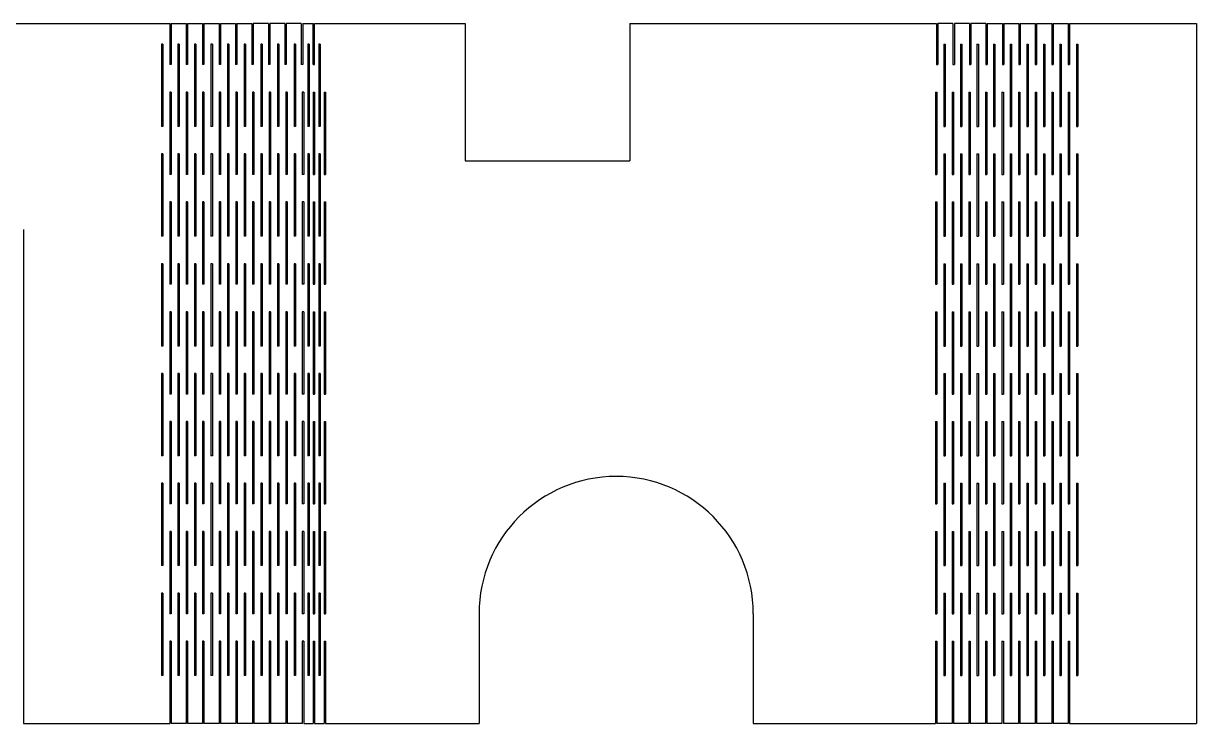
# Model space of a CAD drawing. Header units: millimetres. Extents: x -329 to 327, y -128 to 128.
# Drawn here: x -100.5 to 327.2, y -127.5 to 127.5 of the extents above; entities that cross this region are included whole.
import ezdxf

# ---------------------------------------------------------------- set-up
doc = ezdxf.new("R2010")
doc.units = ezdxf.units.MM

msp = doc.modelspace()

# ---------------------------------------------------------------- linework, layer by layer
at = {"color": 7, "linetype": 'Continuous', "lineweight": 25}
for p, q in [((-278.51, 127.5), (-47.2, 127.5)), ((-47.2, 127.5), (-47.2, 112.5)), ((-46.7, 127.5), (-46.7, 112.5)), ((-46.7, 127.5), (-41.2, 127.5)), ((-41.2, 127.5), (-41.2, 112.5)), ((-40.7, 127.5), (-40.7, 112.5)), ((-40.7, 127.5), (-35.2, 127.5)), ((-35.2, 127.5), (-35.2, 112.5)), ((-34.7, 127.5), (-34.7, 112.5)), ((-34.7, 127.5), (-29.2, 127.5)), ((-29.2, 127.5), (-29.2, 112.5)), ((-28.7, 127.5), (-28.7, 112.5)), ((-28.7, 127.5), (-23.2, 127.5)), ((-23.2, 127.5), (-23.2, 112.5)), ((-22.7, 127.5), (-22.7, 112.5)), ((-22.7, 127.5), (-17.2, 127.5)), ((-17.2, 127.5), (-17.2, 112.5)), ((-16.7, 127.5), (-16.7, 112.5)), ((-11.2, 127.5), (-16.7, 127.5)), ((-11.2, 127.5), (-11.2, 112.5)), ((-10.7, 127.5), (-10.7, 112.5)), ((-5.2, 127.5), (-10.7, 127.5)), ((-5.2, 127.5), (-5.2, 112.5)), ((-4.7, 127.5), (-4.7, 112.5)), ((0.8, 127.5), (-4.7, 127.5)), ((0.8, 127.5), (0.8, 112.5)), ((1.3, 127.5), (1.3, 112.5)), ((1.3, 127.5), (5.17, 127.5)), ((5.17, 112.5), (5.17, 127.5)), ((5.67, 112.5), (5.67, 127.5)), ((5.67, 127.5), (60.61, 127.5)), ((60.61, 127.5), (60.61, 77.5)), ((120.61, 127.5), (120.61, 77.5)), ((120.61, 127.5), (232.43, 127.5)), ((232.43, 127.5), (232.43, 112.5)), ((232.93, 127.5), (232.93, 112.5)), ((238.43, 127.5), (232.93, 127.5)), ((238.43, 127.5), (238.43, 112.5)), ((238.93, 127.5), (238.93, 112.5)), ((244.43, 127.5), (238.93, 127.5)), ((244.43, 127.5), (244.43, 112.5)), ((244.93, 127.5), (244.93, 112.5)), ((250.43, 127.5), (244.93, 127.5)), ((250.43, 127.5), (250.43, 112.5)), ((250.93, 127.5), (250.93, 112.5)), ((250.93, 127.5), (256.43, 127.5)), ((256.43, 127.5), (256.43, 112.5)), ((256.93, 127.5), (256.93, 112.5)), ((256.93, 127.5), (262.43, 127.5)), ((262.43, 127.5), (262.43, 112.5)), ((262.93, 127.5), (262.93, 112.5)), ((262.93, 127.5), (268.43, 127.5)), ((268.43, 127.5), (268.43, 112.5)), ((268.93, 127.5), (268.93, 112.5)), ((268.93, 127.5), (274.43, 127.5)), ((274.43, 127.5), (274.43, 112.5)), ((274.93, 127.5), (274.93, 112.5)), ((274.93, 127.5), (280.43, 127.5)), ((280.43, 127.5), (280.43, 112.5)), ((280.93, 127.5), (280.93, 112.5)), ((280.93, 127.5), (327.24, 127.5)), ((327.24, 127.5), (327.24, -127.5)), ((-50.2, 120), (-50.2, 90)), ((-49.7, 120), (-50.2, 120)), ((-49.7, 120), (-49.7, 90)), ((-44.2, 120), (-44.2, 90)), ((-43.7, 120), (-44.2, 120)), ((-43.7, 120), (-43.7, 90)), ((-38.2, 120), (-38.2, 90)), ((-37.7, 120), (-38.2, 120)), ((-37.7, 120), (-37.7, 90)), ((-31.64, 120), (-32.14, 120)), ((-32.14, 120), (-32.14, 90)), ((-31.64, 120), (-31.64, 90)), ((-25.58, 120), (-26.08, 120)), ((-26.08, 120), (-26.08, 90)), ((-25.58, 120), (-25.58, 90)), ((-19.52, 120), (-20.02, 120)), ((-20.02, 120), (-20.02, 90)), ((-19.52, 120), (-19.52, 90)), ((-13.45, 120), (-13.95, 120)), ((-13.95, 120), (-13.95, 90)), ((-13.45, 120), (-13.45, 90)), ((-7.39, 120), (-7.89, 120)), ((-7.89, 120), (-7.89, 90)), ((-7.39, 120), (-7.39, 90)), ((-1.33, 120), (-1.83, 120)), ((-1.83, 120), (-1.83, 90)), ((-1.33, 120), (-1.33, 90)), ((3.67, 120), (3.17, 120)), ((3.17, 120), (3.17, 90)), ((3.67, 120), (3.67, 90)), ((7.67, 120), (7.17, 120)), ((7.17, 120), (7.17, 90)), ((7.67, 120), (7.67, 90)), ((235.06, 120), (235.56, 120)), ((235.06, 120), (235.06, 90)), ((235.56, 120), (235.56, 90)), ((241.12, 120), (241.62, 120)), ((241.12, 120), (241.12, 90)), ((241.62, 120), (241.62, 90)), ((247.18, 120), (247.68, 120)), ((247.18, 120), (247.18, 90)), ((247.68, 120), (247.68, 90)), ((253.24, 120), (253.74, 120)), ((253.24, 120), (253.24, 90)), ((253.74, 120), (253.74, 90)), ((259.3, 120), (259.8, 120)), ((259.3, 120), (259.3, 90)), ((259.8, 120), (259.8, 90)), ((265.36, 120), (265.86, 120)), ((265.36, 120), (265.36, 90)), ((265.86, 120), (265.86, 90)), ((271.43, 120), (271.43, 90)), ((271.43, 120), (271.93, 120)), ((271.93, 120), (271.93, 90)), ((277.43, 120), (277.93, 120)), ((277.43, 120), (277.43, 90)), ((277.93, 120), (277.93, 90)), ((283.43, 120), (283.93, 120)), ((283.43, 120), (283.43, 90)), ((283.93, 120), (283.93, 90)), ((-46.7, 112.5), (-47.2, 112.5)), ((-40.7, 112.5), (-41.2, 112.5)), ((-34.7, 112.5), (-35.2, 112.5)), ((-28.7, 112.5), (-29.2, 112.5)), ((-22.7, 112.5), (-23.2, 112.5)), ((-16.7, 112.5), (-17.2, 112.5)), ((-10.7, 112.5), (-11.2, 112.5)), ((-4.7, 112.5), (-5.2, 112.5)), ((1.3, 112.5), (0.8, 112.5)), ((5.17, 112.5), (5.67, 112.5)), ((232.43, 112.5), (232.93, 112.5)), ((238.43, 112.5), (238.93, 112.5)), ((244.43, 112.5), (244.93, 112.5)), ((250.43, 112.5), (250.93, 112.5)), ((256.43, 112.5), (256.93, 112.5)), ((262.43, 112.5), (262.93, 112.5)), ((268.43, 112.5), (268.93, 112.5)), ((274.43, 112.5), (274.93, 112.5)), ((280.43, 112.5), (280.93, 112.5)), ((-46.7, 102.5), (-47.2, 102.5)), ((-47.2, 102.5), (-47.2, 72.5)), ((-46.7, 102.5), (-46.7, 72.5)), ((-40.7, 102.5), (-41.2, 102.5)), ((-41.2, 102.5), (-41.2, 72.5)), ((-40.7, 102.5), (-40.7, 72.5)), ((-35.2, 102.5), (-35.2, 72.5)), ((-34.7, 102.5), (-35.2, 102.5)), ((-34.7, 102.5), (-34.7, 72.5)), ((-28.64, 102.5), (-29.14, 102.5)), ((-29.14, 102.5), (-29.14, 72.5)), ((-28.64, 102.5), (-28.64, 72.5)), ((-22.58, 102.5), (-23.08, 102.5)), ((-23.08, 102.5), (-23.08, 72.5)), ((-22.58, 102.5), (-22.58, 72.5)), ((-16.52, 102.5), (-17.02, 102.5)), ((-17.02, 102.5), (-17.02, 72.5)), ((-16.52, 102.5), (-16.52, 72.5)), ((-10.45, 102.5), (-10.95, 102.5)), ((-10.95, 102.5), (-10.95, 72.5)), ((-10.45, 102.5), (-10.45, 72.5)), ((-4.39, 102.5), (-4.89, 102.5)), ((-4.89, 102.5), (-4.89, 72.5)), ((-4.39, 102.5), (-4.39, 72.5)), ((1.67, 102.5), (1.17, 102.5)), ((1.17, 102.5), (1.17, 72.5)), ((1.67, 102.5), (1.67, 72.5)), ((5.17, 102.5), (5.17, 72.5)), ((5.17, 102.5), (5.67, 102.5)), ((5.67, 102.5), (5.67, 72.5)), ((9.17, 102.5), (9.67, 102.5)), ((9.17, 102.5), (9.17, 72.5)), ((9.67, 102.5), (9.67, 72.5)), ((232.06, 102.5), (232.56, 102.5)), ((232.06, 102.5), (232.06, 72.5)), ((232.56, 102.5), (232.56, 72.5)), ((238.12, 102.5), (238.62, 102.5)), ((238.12, 102.5), (238.12, 72.5)), ((238.62, 102.5), (238.62, 72.5)), ((244.18, 102.5), (244.68, 102.5)), ((244.18, 102.5), (244.18, 72.5)), ((244.68, 102.5), (244.68, 72.5)), ((250.24, 102.5), (250.74, 102.5)), ((250.24, 102.5), (250.24, 72.5)), ((250.74, 102.5), (250.74, 72.5)), ((256.3, 102.5), (256.8, 102.5)), ((256.3, 102.5), (256.3, 72.5)), ((256.8, 102.5), (256.8, 72.5)), ((262.36, 102.5), (262.86, 102.5)), ((262.36, 102.5), (262.36, 72.5)), ((262.86, 102.5), (262.86, 72.5)), ((268.43, 102.5), (268.43, 72.5)), ((268.43, 102.5), (268.93, 102.5)), ((268.93, 102.5), (268.93, 72.5)), ((274.43, 102.5), (274.93, 102.5)), ((274.43, 102.5), (274.43, 72.5)), ((274.93, 102.5), (274.93, 72.5)), ((280.43, 102.5), (280.93, 102.5)), ((280.43, 102.5), (280.43, 72.5)), ((280.93, 102.5), (280.93, 72.5)), ((-49.7, 90), (-50.2, 90)), ((-43.7, 90), (-44.2, 90)), ((-37.7, 90), (-38.2, 90)), ((-31.64, 90), (-32.14, 90)), ((-25.58, 90), (-26.08, 90)), ((-19.52, 90), (-20.02, 90)), ((-13.45, 90), (-13.95, 90)), ((-7.39, 90), (-7.89, 90)), ((-1.33, 90), (-1.83, 90)), ((3.67, 90), (3.17, 90)), ((7.67, 90), (7.17, 90)), ((235.06, 90), (235.56, 90)), ((241.12, 90), (241.62, 90)), ((247.18, 90), (247.68, 90)), ((253.24, 90), (253.74, 90)), ((259.3, 90), (259.8, 90)), ((265.36, 90), (265.86, 90)), ((271.43, 90), (271.93, 90)), ((277.43, 90), (277.93, 90)), ((283.43, 90), (283.93, 90)), ((-50.2, 80), (-50.2, 50)), ((-49.7, 80), (-50.2, 80)), ((-49.7, 80), (-49.7, 50)), ((-44.2, 80), (-44.2, 50)), ((-43.7, 80), (-44.2, 80)), ((-43.7, 80), (-43.7, 50)), ((-38.2, 80), (-38.2, 50)), ((-37.7, 80), (-38.2, 80)), ((-37.7, 80), (-37.7, 50)), ((-31.64, 80), (-32.14, 80)), ((-32.14, 80), (-32.14, 50)), ((-31.64, 80), (-31.64, 50)), ((-25.58, 80), (-26.08, 80)), ((-26.08, 80), (-26.08, 50)), ((-25.58, 80), (-25.58, 50)), ((-19.52, 80), (-20.02, 80)), ((-20.02, 80), (-20.02, 50)), ((-19.52, 80), (-19.52, 50)), ((-13.45, 80), (-13.95, 80)), ((-13.95, 80), (-13.95, 50)), ((-13.45, 80), (-13.45, 50)), ((-7.39, 80), (-7.89, 80)), ((-7.89, 80), (-7.89, 50)), ((-7.39, 80), (-7.39, 50)), ((-1.33, 80), (-1.83, 80)), ((-1.83, 80), (-1.83, 50)), ((-1.33, 80), (-1.33, 50)), ((3.67, 80), (3.17, 80)), ((3.17, 80), (3.17, 50)), ((3.67, 80), (3.67, 50)), ((7.67, 80), (7.17, 80)), ((7.17, 80), (7.17, 50)), ((7.67, 80), (7.67, 50)), ((60.61, 77.5), (120.61, 77.5)), ((235.06, 80), (235.56, 80)), ((235.06, 80), (235.06, 50)), ((235.56, 80), (235.56, 50)), ((241.12, 80), (241.62, 80)), ((241.12, 80), (241.12, 50)), ((241.62, 80), (241.62, 50)), ((247.18, 80), (247.68, 80)), ((247.18, 80), (247.18, 50)), ((247.68, 80), (247.68, 50)), ((253.24, 80), (253.74, 80)), ((253.24, 80), (253.24, 50)), ((253.74, 80), (253.74, 50)), ((259.3, 80), (259.8, 80)), ((259.3, 80), (259.3, 50)), ((259.8, 80), (259.8, 50)), ((265.36, 80), (265.86, 80)), ((265.36, 80), (265.36, 50)), ((265.86, 80), (265.86, 50)), ((271.43, 80), (271.93, 80)), ((271.43, 80), (271.43, 50)), ((271.93, 80), (271.93, 50)), ((277.43, 80), (277.93, 80)), ((277.43, 80), (277.43, 50)), ((277.93, 80), (277.93, 50)), ((283.43, 80), (283.93, 80)), ((283.43, 80), (283.43, 50)), ((283.93, 80), (283.93, 50)), ((-46.7, 72.5), (-47.2, 72.5)), ((-40.7, 72.5), (-41.2, 72.5)), ((-34.7, 72.5), (-35.2, 72.5)), ((-28.64, 72.5), (-29.14, 72.5)), ((-22.58, 72.5), (-23.08, 72.5)), ((-16.52, 72.5), (-17.02, 72.5)), ((-10.45, 72.5), (-10.95, 72.5)), ((-4.39, 72.5), (-4.89, 72.5)), ((1.67, 72.5), (1.17, 72.5)), ((5.17, 72.5), (5.67, 72.5)), ((9.17, 72.5), (9.67, 72.5)), ((232.06, 72.5), (232.56, 72.5)), ((238.12, 72.5), (238.62, 72.5)), ((244.18, 72.5), (244.68, 72.5)), ((250.24, 72.5), (250.74, 72.5)), ((256.3, 72.5), (256.8, 72.5)), ((262.36, 72.5), (262.86, 72.5)), ((268.43, 72.5), (268.93, 72.5)), ((274.43, 72.5), (274.93, 72.5)), ((280.43, 72.5), (280.93, 72.5)), ((-46.7, 62.5), (-47.2, 62.5)), ((-47.2, 62.5), (-47.2, 32.5)), ((-46.7, 62.5), (-46.7, 32.5)), ((-40.7, 62.5), (-41.2, 62.5)), ((-41.2, 62.5), (-41.2, 32.5)), ((-40.7, 62.5), (-40.7, 32.5)), ((-34.7, 62.5), (-35.2, 62.5)), ((-35.2, 62.5), (-35.2, 32.5)), ((-34.7, 62.5), (-34.7, 32.5)), ((-28.64, 62.5), (-29.14, 62.5)), ((-29.14, 62.5), (-29.14, 32.5)), ((-28.64, 62.5), (-28.64, 32.5)), ((-22.58, 62.5), (-23.08, 62.5)), ((-23.08, 62.5), (-23.08, 32.5)), ((-22.58, 62.5), (-22.58, 32.5)), ((-16.52, 62.5), (-17.02, 62.5)), ((-17.02, 62.5), (-17.02, 32.5)), ((-16.52, 62.5), (-16.52, 32.5)), ((-10.45, 62.5), (-10.95, 62.5)), ((-10.95, 62.5), (-10.95, 32.5)), ((-10.45, 62.5), (-10.45, 32.5)), ((-4.39, 62.5), (-4.89, 62.5)), ((-4.89, 62.5), (-4.89, 32.5)), ((-4.39, 62.5), (-4.39, 32.5)), ((1.67, 62.5), (1.17, 62.5)), ((1.17, 62.5), (1.17, 32.5)), ((1.67, 62.5), (1.67, 32.5)), ((5.17, 62.5), (5.67, 62.5)), ((5.17, 62.5), (5.17, 32.5)), ((5.67, 62.5), (5.67, 32.5)), ((9.17, 62.5), (9.67, 62.5)), ((9.17, 62.5), (9.17, 32.5)), ((9.67, 62.5), (9.67, 32.5)), ((232.06, 62.5), (232.56, 62.5)), ((232.06, 62.5), (232.06, 32.5)), ((232.56, 62.5), (232.56, 32.5)), ((238.12, 62.5), (238.62, 62.5)), ((238.12, 62.5), (238.12, 32.5)), ((238.62, 62.5), (238.62, 32.5)), ((244.18, 62.5), (244.68, 62.5)), ((244.18, 62.5), (244.18, 32.5)), ((244.68, 62.5), (244.68, 32.5)), ((250.24, 62.5), (250.74, 62.5)), ((250.24, 62.5), (250.24, 32.5)), ((250.74, 62.5), (250.74, 32.5)), ((256.3, 62.5), (256.8, 62.5)), ((256.3, 62.5), (256.3, 32.5)), ((256.8, 62.5), (256.8, 32.5)), ((262.36, 62.5), (262.86, 62.5)), ((262.36, 62.5), (262.36, 32.5)), ((262.86, 62.5), (262.86, 32.5)), ((268.43, 62.5), (268.93, 62.5)), ((268.43, 62.5), (268.43, 32.5)), ((268.93, 62.5), (268.93, 32.5)), ((274.43, 62.5), (274.93, 62.5)), ((274.43, 62.5), (274.43, 32.5)), ((274.93, 62.5), (274.93, 32.5)), ((280.43, 62.5), (280.93, 62.5)), ((280.43, 62.5), (280.43, 32.5)), ((280.93, 62.5), (280.93, 32.5)), ((-100.51, 52.5), (-100.51, -127.5)), ((-49.7, 50), (-50.2, 50)), ((-43.7, 50), (-44.2, 50)), ((-37.7, 50), (-38.2, 50)), ((-31.64, 50), (-32.14, 50)), ((-25.58, 50), (-26.08, 50)), ((-19.52, 50), (-20.02, 50)), ((-13.45, 50), (-13.95, 50)), ((-7.39, 50), (-7.89, 50)), ((-1.33, 50), (-1.83, 50)), ((3.67, 50), (3.17, 50)), ((7.67, 50), (7.17, 50)), ((235.06, 50), (235.56, 50)), ((241.12, 50), (241.62, 50)), ((247.18, 50), (247.68, 50)), ((253.24, 50), (253.74, 50)), ((259.3, 50), (259.8, 50)), ((265.36, 50), (265.86, 50)), ((271.43, 50), (271.93, 50)), ((277.43, 50), (277.93, 50)), ((283.43, 50), (283.93, 50)), ((-50.2, 40), (-50.2, 10)), ((-49.7, 40), (-50.2, 40)), ((-49.7, 40), (-49.7, 10)), ((-44.2, 40), (-44.2, 10)), ((-43.7, 40), (-44.2, 40)), ((-43.7, 40), (-43.7, 10)), ((-38.2, 40), (-38.2, 10)), ((-37.7, 40), (-38.2, 40)), ((-37.7, 40), (-37.7, 10)), ((-31.64, 40), (-32.14, 40)), ((-32.14, 40), (-32.14, 10)), ((-31.64, 40), (-31.64, 10)), ((-25.58, 40), (-26.08, 40)), ((-26.08, 40), (-26.08, 10)), ((-25.58, 40), (-25.58, 10)), ((-19.52, 40), (-20.02, 40)), ((-20.02, 40), (-20.02, 10)), ((-19.52, 40), (-19.52, 10)), ((-13.45, 40), (-13.95, 40)), ((-13.95, 40), (-13.95, 10)), ((-13.45, 40), (-13.45, 10)), ((-7.39, 40), (-7.89, 40)), ((-7.89, 40), (-7.89, 10)), ((-7.39, 40), (-7.39, 10)), ((-1.33, 40), (-1.83, 40)), ((-1.83, 40), (-1.83, 10)), ((-1.33, 40), (-1.33, 10)), ((3.67, 40), (3.17, 40)), ((3.17, 40), (3.17, 10)), ((3.67, 40), (3.67, 10)), ((7.67, 40), (7.17, 40)), ((7.17, 40), (7.17, 10)), ((7.67, 40), (7.67, 10)), ((235.06, 40), (235.56, 40)), ((235.06, 40), (235.06, 10)), ((235.56, 40), (235.56, 10)), ((241.12, 40), (241.62, 40)), ((241.12, 40), (241.12, 10)), ((241.62, 40), (241.62, 10)), ((247.18, 40), (247.68, 40)), ((247.18, 40), (247.18, 10)), ((247.68, 40), (247.68, 10)), ((253.24, 40), (253.74, 40)), ((253.24, 40), (253.24, 10)), ((253.74, 40), (253.74, 10)), ((259.3, 40), (259.8, 40)), ((259.3, 40), (259.3, 10)), ((259.8, 40), (259.8, 10)), ((265.36, 40), (265.86, 40)), ((265.36, 40), (265.36, 10)), ((265.86, 40), (265.86, 10)), ((271.43, 40), (271.93, 40)), ((271.43, 40), (271.43, 10)), ((271.93, 40), (271.93, 10)), ((277.43, 40), (277.93, 40)), ((277.43, 40), (277.43, 10)), ((277.93, 40), (277.93, 10)), ((283.43, 40), (283.93, 40)), ((283.43, 40), (283.43, 10)), ((283.93, 40), (283.93, 10)), ((-46.7, 32.5), (-47.2, 32.5)), ((-40.7, 32.5), (-41.2, 32.5)), ((-34.7, 32.5), (-35.2, 32.5)), ((-28.64, 32.5), (-29.14, 32.5)), ((-22.58, 32.5), (-23.08, 32.5)), ((-16.52, 32.5), (-17.02, 32.5)), ((-10.45, 32.5), (-10.95, 32.5)), ((-4.39, 32.5), (-4.89, 32.5)), ((1.67, 32.5), (1.17, 32.5)), ((5.17, 32.5), (5.67, 32.5)), ((9.17, 32.5), (9.67, 32.5)), ((232.06, 32.5), (232.56, 32.5)), ((238.12, 32.5), (238.62, 32.5)), ((244.18, 32.5), (244.68, 32.5)), ((250.24, 32.5), (250.74, 32.5)), ((256.3, 32.5), (256.8, 32.5)), ((262.36, 32.5), (262.86, 32.5)), ((268.43, 32.5), (268.93, 32.5)), ((274.43, 32.5), (274.93, 32.5)), ((280.43, 32.5), (280.93, 32.5)), ((-46.7, 22.5), (-47.2, 22.5)), ((-47.2, 22.5), (-47.2, -7.5)), ((-46.7, 22.5), (-46.7, -7.5)), ((-40.7, 22.5), (-41.2, 22.5)), ((-41.2, 22.5), (-41.2, -7.5)), ((-40.7, 22.5), (-40.7, -7.5)), ((-34.7, 22.5), (-35.2, 22.5)), ((-35.2, 22.5), (-35.2, -7.5)), ((-34.7, 22.5), (-34.7, -7.5)), ((-28.64, 22.5), (-29.14, 22.5)), ((-29.14, 22.5), (-29.14, -7.5)), ((-28.64, 22.5), (-28.64, -7.5)), ((-22.58, 22.5), (-23.08, 22.5)), ((-23.08, 22.5), (-23.08, -7.5)), ((-22.58, 22.5), (-22.58, -7.5)), ((-16.52, 22.5), (-17.02, 22.5)), ((-17.02, 22.5), (-17.02, -7.5)), ((-16.52, 22.5), (-16.52, -7.5)), ((-10.45, 22.5), (-10.95, 22.5)), ((-10.95, 22.5), (-10.95, -7.5)), ((-10.45, 22.5), (-10.45, -7.5)), ((-4.39, 22.5), (-4.89, 22.5)), ((-4.89, 22.5), (-4.89, -7.5)), ((-4.39, 22.5), (-4.39, -7.5)), ((1.67, 22.5), (1.17, 22.5)), ((1.17, 22.5), (1.17, -7.5)), ((1.67, 22.5), (1.67, -7.5)), ((5.17, 22.5), (5.67, 22.5)), ((5.17, 22.5), (5.17, -7.5)), ((5.67, 22.5), (5.67, -7.5)), ((9.17, 22.5), (9.67, 22.5)), ((9.17, 22.5), (9.17, -7.5)), ((9.67, 22.5), (9.67, -7.5)), ((232.06, 22.5), (232.56, 22.5)), ((232.06, 22.5), (232.06, -7.5)), ((232.56, 22.5), (232.56, -7.5)), ((238.12, 22.5), (238.62, 22.5)), ((238.12, 22.5), (238.12, -7.5)), ((238.62, 22.5), (238.62, -7.5)), ((244.18, 22.5), (244.68, 22.5)), ((244.18, 22.5), (244.18, -7.5)), ((244.68, 22.5), (244.68, -7.5)), ((250.24, 22.5), (250.74, 22.5)), ((250.24, 22.5), (250.24, -7.5)), ((250.74, 22.5), (250.74, -7.5)), ((256.3, 22.5), (256.8, 22.5)), ((256.3, 22.5), (256.3, -7.5)), ((256.8, 22.5), (256.8, -7.5)), ((262.36, 22.5), (262.86, 22.5)), ((262.36, 22.5), (262.36, -7.5)), ((262.86, 22.5), (262.86, -7.5)), ((268.43, 22.5), (268.93, 22.5)), ((268.43, 22.5), (268.43, -7.5)), ((268.93, 22.5), (268.93, -7.5)), ((274.43, 22.5), (274.93, 22.5)), ((274.43, 22.5), (274.43, -7.5)), ((274.93, 22.5), (274.93, -7.5)), ((280.43, 22.5), (280.93, 22.5)), ((280.43, 22.5), (280.43, -7.5)), ((280.93, 22.5), (280.93, -7.5)), ((-49.7, 10), (-50.2, 10)), ((-43.7, 10), (-44.2, 10)), ((-37.7, 10), (-38.2, 10)), ((-31.64, 10), (-32.14, 10)), ((-25.58, 10), (-26.08, 10)), ((-19.52, 10), (-20.02, 10)), ((-13.45, 10), (-13.95, 10)), ((-7.39, 10), (-7.89, 10)), ((-1.33, 10), (-1.83, 10)), ((3.67, 10), (3.17, 10)), ((7.67, 10), (7.17, 10)), ((235.06, 10), (235.56, 10)), ((241.12, 10), (241.62, 10)), ((247.18, 10), (247.68, 10)), ((253.24, 10), (253.74, 10)), ((259.3, 10), (259.8, 10)), ((265.36, 10), (265.86, 10)), ((271.43, 10), (271.93, 10)), ((277.43, 10), (277.93, 10)), ((283.43, 10), (283.93, 10)), ((-50.2, 0), (-50.2, -30)), ((-49.7, 0), (-50.2, 0)), ((-49.7, 0), (-49.7, -30)), ((-44.2, 0), (-44.2, -30)), ((-43.7, 0), (-44.2, 0)), ((-43.7, 0), (-43.7, -30)), ((-38.2, 0), (-38.2, -30)), ((-37.7, 0), (-38.2, 0)), ((-37.7, 0), (-37.7, -30)), ((-31.64, 0), (-32.14, 0)), ((-32.14, 0), (-32.14, -30)), ((-31.64, 0), (-31.64, -30)), ((-25.58, 0), (-26.08, 0)), ((-26.08, 0), (-26.08, -30)), ((-25.58, 0), (-25.58, -30)), ((-19.52, 0), (-20.02, 0)), ((-20.02, 0), (-20.02, -30)), ((-19.52, 0), (-19.52, -30)), ((-13.45, 0), (-13.95, 0)), ((-13.95, 0), (-13.95, -30)), ((-13.45, 0), (-13.45, -30)), ((-7.39, 0), (-7.89, 0)), ((-7.89, 0), (-7.89, -30)), ((-7.39, 0), (-7.39, -30)), ((-1.33, 0), (-1.83, 0)), ((-1.83, 0), (-1.83, -30)), ((-1.33, 0), (-1.33, -30)), ((3.67, 0), (3.17, 0)), ((3.17, 0), (3.17, -30)), ((3.67, 0), (3.67, -30)), ((7.67, 0), (7.17, 0)), ((7.17, 0), (7.17, -30)), ((7.67, 0), (7.67, -30)), ((235.06, 0), (235.56, 0)), ((235.06, 0), (235.06, -30)), ((235.56, 0), (235.56, -30)), ((241.12, 0), (241.62, 0)), ((241.12, 0), (241.12, -30)), ((241.62, 0), (241.62, -30)), ((247.18, 0), (247.68, 0)), ((247.18, 0), (247.18, -30)), ((247.68, 0), (247.68, -30)), ((253.24, 0), (253.74, 0)), ((253.24, 0), (253.24, -30)), ((253.74, 0), (253.74, -30)), ((259.3, 0), (259.8, 0)), ((259.3, 0), (259.3, -30)), ((259.8, 0), (259.8, -30)), ((265.36, 0), (265.86, 0)), ((265.36, 0), (265.36, -30)), ((265.86, 0), (265.86, -30)), ((271.43, 0), (271.93, 0)), ((271.43, 0), (271.43, -30)), ((271.93, 0), (271.93, -30)), ((277.43, 0), (277.93, 0)), ((277.43, 0), (277.43, -30)), ((277.93, 0), (277.93, -30)), ((283.43, 0), (283.93, 0)), ((283.43, 0), (283.43, -30)), ((283.93, 0), (283.93, -30)), ((-46.7, -7.5), (-47.2, -7.5)), ((-40.7, -7.5), (-41.2, -7.5)), ((-34.7, -7.5), (-35.2, -7.5)), ((-28.64, -7.5), (-29.14, -7.5)), ((-22.58, -7.5), (-23.08, -7.5)), ((-16.52, -7.5), (-17.02, -7.5)), ((-10.45, -7.5), (-10.95, -7.5)), ((-4.39, -7.5), (-4.89, -7.5)), ((1.67, -7.5), (1.17, -7.5)), ((5.17, -7.5), (5.67, -7.5)), ((9.17, -7.5), (9.67, -7.5)), ((232.06, -7.5), (232.56, -7.5)), ((238.12, -7.5), (238.62, -7.5)), ((244.18, -7.5), (244.68, -7.5)), ((250.24, -7.5), (250.74, -7.5)), ((256.3, -7.5), (256.8, -7.5)), ((262.36, -7.5), (262.86, -7.5)), ((268.43, -7.5), (268.93, -7.5)), ((274.43, -7.5), (274.93, -7.5)), ((280.43, -7.5), (280.93, -7.5)), ((-46.7, -17.5), (-47.2, -17.5)), ((-47.2, -17.5), (-47.2, -47.5)), ((-46.7, -17.5), (-46.7, -47.5)), ((-40.7, -17.5), (-41.2, -17.5)), ((-41.2, -17.5), (-41.2, -47.5)), ((-40.7, -17.5), (-40.7, -47.5)), ((-34.7, -17.5), (-35.2, -17.5)), ((-35.2, -17.5), (-35.2, -47.5)), ((-34.7, -17.5), (-34.7, -47.5)), ((-28.64, -17.5), (-29.14, -17.5)), ((-29.14, -17.5), (-29.14, -47.5)), ((-28.64, -17.5), (-28.64, -47.5)), ((-22.58, -17.5), (-23.08, -17.5)), ((-23.08, -17.5), (-23.08, -47.5)), ((-22.58, -17.5), (-22.58, -47.5)), ((-16.52, -17.5), (-17.02, -17.5)), ((-17.02, -17.5), (-17.02, -47.5)), ((-16.52, -17.5), (-16.52, -47.5)), ((-10.45, -17.5), (-10.95, -17.5)), ((-10.95, -17.5), (-10.95, -47.5)), ((-10.45, -17.5), (-10.45, -47.5)), ((-4.39, -17.5), (-4.89, -17.5)), ((-4.89, -17.5), (-4.89, -47.5)), ((-4.39, -17.5), (-4.39, -47.5)), ((1.67, -17.5), (1.17, -17.5)), ((1.17, -17.5), (1.17, -47.5)), ((1.67, -17.5), (1.67, -47.5)), ((5.17, -17.5), (5.67, -17.5)), ((5.17, -17.5), (5.17, -47.5)), ((5.67, -17.5), (5.67, -47.5)), ((9.17, -17.5), (9.67, -17.5)), ((9.17, -17.5), (9.17, -47.5)), ((9.67, -17.5), (9.67, -47.5)), ((232.06, -17.5), (232.56, -17.5)), ((232.06, -17.5), (232.06, -47.5)), ((232.56, -17.5), (232.56, -47.5)), ((238.12, -17.5), (238.62, -17.5)), ((238.12, -17.5), (238.12, -47.5)), ((238.62, -17.5), (238.62, -47.5)), ((244.18, -17.5), (244.68, -17.5)), ((244.18, -17.5), (244.18, -47.5)), ((244.68, -17.5), (244.68, -47.5)), ((250.24, -17.5), (250.74, -17.5)), ((250.24, -17.5), (250.24, -47.5)), ((250.74, -17.5), (250.74, -47.5)), ((256.3, -17.5), (256.8, -17.5)), ((256.3, -17.5), (256.3, -47.5)), ((256.8, -17.5), (256.8, -47.5)), ((262.36, -17.5), (262.86, -17.5)), ((262.36, -17.5), (262.36, -47.5)), ((262.86, -17.5), (262.86, -47.5)), ((268.43, -17.5), (268.93, -17.5)), ((268.43, -17.5), (268.43, -47.5)), ((268.93, -17.5), (268.93, -47.5)), ((274.43, -17.5), (274.93, -17.5)), ((274.43, -17.5), (274.43, -47.5)), ((274.93, -17.5), (274.93, -47.5)), ((280.43, -17.5), (280.93, -17.5)), ((280.43, -17.5), (280.43, -47.5)), ((280.93, -17.5), (280.93, -47.5)), ((-49.7, -30), (-50.2, -30)), ((-43.7, -30), (-44.2, -30)), ((-37.7, -30), (-38.2, -30)), ((-31.64, -30), (-32.14, -30)), ((-25.58, -30), (-26.08, -30)), ((-19.52, -30), (-20.02, -30)), ((-13.45, -30), (-13.95, -30)), ((-7.39, -30), (-7.89, -30)), ((-1.33, -30), (-1.83, -30)), ((3.67, -30), (3.17, -30)), ((7.67, -30), (7.17, -30)), ((235.06, -30), (235.56, -30)), ((241.12, -30), (241.62, -30)), ((247.18, -30), (247.68, -30)), ((253.24, -30), (253.74, -30)), ((259.3, -30), (259.8, -30)), ((265.36, -30), (265.86, -30)), ((271.43, -30), (271.93, -30)), ((277.43, -30), (277.93, -30)), ((283.43, -30), (283.93, -30)), ((-50.2, -40), (-50.2, -70)), ((-49.7, -40), (-50.2, -40)), ((-49.7, -40), (-49.7, -70)), ((-44.2, -40), (-44.2, -70)), ((-43.7, -40), (-44.2, -40)), ((-43.7, -40), (-43.7, -70)), ((-38.2, -40), (-38.2, -70)), ((-37.7, -40), (-38.2, -40)), ((-37.7, -40), (-37.7, -70)), ((-31.64, -40), (-32.14, -40)), ((-32.14, -40), (-32.14, -70)), ((-31.64, -40), (-31.64, -70)), ((-25.58, -40), (-26.08, -40)), ((-26.08, -40), (-26.08, -70)), ((-25.58, -40), (-25.58, -70)), ((-19.52, -40), (-20.02, -40)), ((-20.02, -40), (-20.02, -70)), ((-19.52, -40), (-19.52, -70)), ((-13.45, -40), (-13.95, -40)), ((-13.95, -40), (-13.95, -70)), ((-13.45, -40), (-13.45, -70)), ((-7.39, -40), (-7.89, -40)), ((-7.89, -40), (-7.89, -70)), ((-7.39, -40), (-7.39, -70)), ((-1.33, -40), (-1.83, -40)), ((-1.83, -40), (-1.83, -70)), ((-1.33, -40), (-1.33, -70)), ((3.67, -40), (3.17, -40)), ((3.17, -40), (3.17, -70)), ((3.67, -40), (3.67, -70)), ((7.67, -40), (7.17, -40)), ((7.17, -40), (7.17, -70)), ((7.67, -40), (7.67, -70)), ((235.06, -40), (235.56, -40)), ((235.06, -40), (235.06, -70)), ((235.56, -40), (235.56, -70)), ((241.12, -40), (241.62, -40)), ((241.12, -40), (241.12, -70)), ((241.62, -40), (241.62, -70)), ((247.18, -40), (247.68, -40)), ((247.18, -40), (247.18, -70)), ((247.68, -40), (247.68, -70)), ((253.24, -40), (253.74, -40)), ((253.24, -40), (253.24, -70)), ((253.74, -40), (253.74, -70)), ((259.3, -40), (259.8, -40)), ((259.3, -40), (259.3, -70)), ((259.8, -40), (259.8, -70)), ((265.36, -40), (265.86, -40)), ((265.36, -40), (265.36, -70)), ((265.86, -40), (265.86, -70)), ((271.43, -40), (271.93, -40)), ((271.43, -40), (271.43, -70)), ((271.93, -40), (271.93, -70)), ((277.43, -40), (277.93, -40)), ((277.43, -40), (277.43, -70)), ((277.93, -40), (277.93, -70)), ((283.43, -40), (283.93, -40)), ((283.43, -40), (283.43, -70)), ((283.93, -40), (283.93, -70)), ((-46.7, -47.5), (-47.2, -47.5)), ((-40.7, -47.5), (-41.2, -47.5)), ((-34.7, -47.5), (-35.2, -47.5)), ((-28.64, -47.5), (-29.14, -47.5)), ((-22.58, -47.5), (-23.08, -47.5)), ((-16.52, -47.5), (-17.02, -47.5)), ((-10.45, -47.5), (-10.95, -47.5)), ((-4.39, -47.5), (-4.89, -47.5)), ((1.67, -47.5), (1.17, -47.5)), ((5.17, -47.5), (5.67, -47.5)), ((9.17, -47.5), (9.67, -47.5)), ((232.06, -47.5), (232.56, -47.5)), ((238.12, -47.5), (238.62, -47.5)), ((244.18, -47.5), (244.68, -47.5)), ((250.24, -47.5), (250.74, -47.5)), ((256.3, -47.5), (256.8, -47.5)), ((262.36, -47.5), (262.86, -47.5)), ((268.43, -47.5), (268.93, -47.5)), ((274.43, -47.5), (274.93, -47.5)), ((280.43, -47.5), (280.93, -47.5)), ((-46.7, -57.5), (-47.2, -57.5)), ((-47.2, -57.5), (-47.2, -87.5)), ((-46.7, -57.5), (-46.7, -87.5)), ((-40.7, -57.5), (-41.2, -57.5)), ((-41.2, -57.5), (-41.2, -87.5)), ((-40.7, -57.5), (-40.7, -87.5)), ((-34.7, -57.5), (-35.2, -57.5)), ((-35.2, -57.5), (-35.2, -87.5)), ((-34.7, -57.5), (-34.7, -87.5)), ((-28.64, -57.5), (-29.14, -57.5)), ((-29.14, -57.5), (-29.14, -87.5)), ((-28.64, -57.5), (-28.64, -87.5)), ((-22.58, -57.5), (-23.08, -57.5)), ((-23.08, -57.5), (-23.08, -87.5)), ((-22.58, -57.5), (-22.58, -87.5)), ((-16.52, -57.5), (-17.02, -57.5)), ((-17.02, -57.5), (-17.02, -87.5)), ((-16.52, -57.5), (-16.52, -87.5)), ((-10.45, -57.5), (-10.95, -57.5)), ((-10.95, -57.5), (-10.95, -87.5)), ((-10.45, -57.5), (-10.45, -87.5)), ((-4.39, -57.5), (-4.89, -57.5)), ((-4.89, -57.5), (-4.89, -87.5)), ((-4.39, -57.5), (-4.39, -87.5)), ((1.67, -57.5), (1.17, -57.5)), ((1.17, -57.5), (1.17, -87.5)), ((1.67, -57.5), (1.67, -87.5)), ((5.17, -57.5), (5.67, -57.5)), ((5.17, -57.5), (5.17, -87.5)), ((5.67, -57.5), (5.67, -87.5)), ((9.17, -57.5), (9.67, -57.5)), ((9.17, -57.5), (9.17, -87.5)), ((9.67, -57.5), (9.67, -87.5)), ((232.06, -57.5), (232.56, -57.5)), ((232.06, -57.5), (232.06, -87.5)), ((232.56, -57.5), (232.56, -87.5)), ((238.12, -57.5), (238.62, -57.5)), ((238.12, -57.5), (238.12, -87.5)), ((238.62, -57.5), (238.62, -87.5)), ((244.18, -57.5), (244.68, -57.5)), ((244.18, -57.5), (244.18, -87.5)), ((244.68, -57.5), (244.68, -87.5)), ((250.24, -57.5), (250.74, -57.5)), ((250.24, -57.5), (250.24, -87.5)), ((250.74, -57.5), (250.74, -87.5)), ((256.3, -57.5), (256.8, -57.5)), ((256.3, -57.5), (256.3, -87.5)), ((256.8, -57.5), (256.8, -87.5)), ((262.36, -57.5), (262.86, -57.5)), ((262.36, -57.5), (262.36, -87.5)), ((262.86, -57.5), (262.86, -87.5)), ((268.43, -57.5), (268.93, -57.5)), ((268.43, -57.5), (268.43, -87.5)), ((268.93, -57.5), (268.93, -87.5)), ((274.43, -57.5), (274.93, -57.5)), ((274.43, -57.5), (274.43, -87.5)), ((274.93, -57.5), (274.93, -87.5)), ((280.43, -57.5), (280.93, -57.5)), ((280.43, -57.5), (280.43, -87.5)), ((280.93, -57.5), (280.93, -87.5)), ((-49.7, -70), (-50.2, -70)), ((-43.7, -70), (-44.2, -70)), ((-37.7, -70), (-38.2, -70)), ((-31.64, -70), (-32.14, -70)), ((-25.58, -70), (-26.08, -70)), ((-19.52, -70), (-20.02, -70)), ((-13.45, -70), (-13.95, -70)), ((-7.39, -70), (-7.89, -70)), ((-1.33, -70), (-1.83, -70)), ((3.67, -70), (3.17, -70)), ((7.67, -70), (7.17, -70)), ((235.06, -70), (235.56, -70)), ((241.12, -70), (241.62, -70)), ((247.18, -70), (247.68, -70)), ((253.24, -70), (253.74, -70)), ((259.3, -70), (259.8, -70)), ((265.36, -70), (265.86, -70)), ((271.43, -70), (271.93, -70)), ((277.43, -70), (277.93, -70)), ((283.43, -70), (283.93, -70)), ((-50.2, -80), (-50.2, -110)), ((-49.7, -80), (-50.2, -80)), ((-49.7, -80), (-49.7, -110)), ((-44.2, -80), (-44.2, -110)), ((-43.7, -80), (-44.2, -80)), ((-43.7, -80), (-43.7, -110)), ((-38.2, -80), (-38.2, -110)), ((-37.7, -80), (-38.2, -80)), ((-37.7, -80), (-37.7, -110)), ((-31.64, -80), (-32.14, -80)), ((-32.14, -80), (-32.14, -110)), ((-31.64, -80), (-31.64, -110)), ((-25.58, -80), (-26.08, -80)), ((-26.08, -80), (-26.08, -110)), ((-25.58, -80), (-25.58, -110)), ((-19.52, -80), (-20.02, -80)), ((-20.02, -80), (-20.02, -110)), ((-19.52, -80), (-19.52, -110)), ((-13.45, -80), (-13.95, -80)), ((-13.95, -80), (-13.95, -110)), ((-13.45, -80), (-13.45, -110)), ((-7.39, -80), (-7.89, -80)), ((-7.89, -80), (-7.89, -110)), ((-7.39, -80), (-7.39, -110)), ((-1.33, -80), (-1.83, -80)), ((-1.83, -80), (-1.83, -110)), ((-1.33, -80), (-1.33, -110)), ((3.67, -80), (3.17, -80)), ((3.17, -80), (3.17, -110)), ((3.67, -80), (3.67, -110)), ((7.67, -80), (7.17, -80)), ((7.17, -80), (7.17, -110)), ((7.67, -80), (7.67, -110)), ((235.06, -80), (235.56, -80)), ((235.06, -80), (235.06, -110)), ((235.56, -80), (235.56, -110)), ((241.12, -80), (241.62, -80)), ((241.12, -80), (241.12, -110)), ((241.62, -80), (241.62, -110)), ((247.18, -80), (247.68, -80)), ((247.18, -80), (247.18, -110)), ((247.68, -80), (247.68, -110)), ((253.24, -80), (253.74, -80)), ((253.24, -80), (253.24, -110)), ((253.74, -80), (253.74, -110)), ((259.3, -80), (259.8, -80)), ((259.3, -80), (259.3, -110)), ((259.8, -80), (259.8, -110)), ((265.36, -80), (265.86, -80)), ((265.36, -80), (265.36, -110)), ((265.86, -80), (265.86, -110)), ((271.43, -80), (271.93, -80)), ((271.43, -80), (271.43, -110)), ((271.93, -80), (271.93, -110)), ((277.43, -80), (277.93, -80)), ((277.43, -80), (277.43, -110)), ((277.93, -80), (277.93, -110)), ((283.43, -80), (283.93, -80)), ((283.43, -80), (283.43, -110)), ((283.93, -80), (283.93, -110)), ((-46.7, -87.5), (-47.2, -87.5)), ((-40.7, -87.5), (-41.2, -87.5)), ((-34.7, -87.5), (-35.2, -87.5)), ((-28.64, -87.5), (-29.14, -87.5)), ((-22.58, -87.5), (-23.08, -87.5)), ((-16.52, -87.5), (-17.02, -87.5)), ((-10.45, -87.5), (-10.95, -87.5)), ((-4.39, -87.5), (-4.89, -87.5)), ((1.67, -87.5), (1.17, -87.5)), ((5.17, -87.5), (5.67, -87.5)), ((9.17, -87.5), (9.67, -87.5)), ((65.61, -87.5), (65.61, -127.5)), ((165.61, -87.5), (165.61, -127.5)), ((232.06, -87.5), (232.56, -87.5)), ((238.12, -87.5), (238.62, -87.5)), ((244.18, -87.5), (244.68, -87.5)), ((250.24, -87.5), (250.74, -87.5)), ((256.3, -87.5), (256.8, -87.5)), ((262.36, -87.5), (262.86, -87.5)), ((268.43, -87.5), (268.93, -87.5)), ((274.43, -87.5), (274.93, -87.5)), ((280.43, -87.5), (280.93, -87.5)), ((-46.7, -97.5), (-47.2, -97.5)), ((-47.2, -97.5), (-47.2, -127.5)), ((-46.7, -97.5), (-46.7, -127.5)), ((-40.7, -97.5), (-41.2, -97.5)), ((-41.2, -97.5), (-41.2, -127.5)), ((-40.7, -97.5), (-40.7, -127.5)), ((-34.7, -97.5), (-35.2, -97.5)), ((-35.2, -97.5), (-35.2, -127.5)), ((-34.7, -97.5), (-34.7, -127.5)), ((-28.64, -97.5), (-29.14, -97.5)), ((-29.14, -97.5), (-29.14, -127.5)), ((-28.64, -97.5), (-28.64, -127.5)), ((-22.58, -97.5), (-23.08, -97.5)), ((-23.08, -97.5), (-23.08, -127.5)), ((-22.58, -97.5), (-22.58, -127.5)), ((-16.52, -97.5), (-17.02, -97.5)), ((-17.02, -97.5), (-17.02, -127.5)), ((-16.52, -97.5), (-16.52, -127.5)), ((-10.45, -97.5), (-10.95, -97.5)), ((-10.95, -97.5), (-10.95, -127.5)), ((-10.45, -97.5), (-10.45, -127.5)), ((-4.39, -97.5), (-4.89, -97.5)), ((-4.89, -97.5), (-4.89, -127.5)), ((-4.39, -97.5), (-4.39, -127.5)), ((1.67, -97.5), (1.17, -97.5)), ((1.17, -97.5), (1.17, -127.5)), ((1.67, -97.5), (1.67, -127.5)), ((5.17, -97.5), (5.67, -97.5)), ((5.17, -97.5), (5.17, -127.5)), ((5.67, -97.5), (5.67, -127.5)), ((9.17, -97.5), (9.67, -97.5)), ((9.17, -97.5), (9.17, -127.5)), ((9.67, -97.5), (9.67, -127.5)), ((232.06, -97.5), (232.56, -97.5)), ((232.06, -97.5), (232.06, -127.5)), ((232.56, -97.5), (232.56, -127.5)), ((238.12, -97.5), (238.62, -97.5)), ((238.12, -97.5), (238.12, -127.5)), ((238.62, -97.5), (238.62, -127.5)), ((244.18, -97.5), (244.68, -97.5)), ((244.18, -97.5), (244.18, -127.5)), ((244.68, -97.5), (244.68, -127.5)), ((250.24, -97.5), (250.74, -97.5)), ((250.24, -97.5), (250.24, -127.5)), ((250.74, -97.5), (250.74, -127.5)), ((256.3, -97.5), (256.8, -97.5)), ((256.3, -97.5), (256.3, -127.5)), ((256.8, -97.5), (256.8, -127.5)), ((262.36, -97.5), (262.86, -97.5)), ((262.36, -97.5), (262.36, -127.5)), ((262.86, -97.5), (262.86, -127.5)), ((268.43, -97.5), (268.93, -97.5)), ((268.43, -97.5), (268.43, -127.5)), ((268.93, -97.5), (268.93, -127.5)), ((274.43, -97.5), (274.93, -97.5)), ((274.43, -97.5), (274.43, -127.5)), ((274.93, -97.5), (274.93, -127.5)), ((280.43, -97.5), (280.93, -97.5)), ((280.43, -97.5), (280.43, -127.5)), ((280.93, -97.5), (280.93, -127.5)), ((-49.7, -110), (-50.2, -110)), ((-43.7, -110), (-44.2, -110)), ((-37.7, -110), (-38.2, -110)), ((-31.64, -110), (-32.14, -110)), ((-25.58, -110), (-26.08, -110)), ((-19.52, -110), (-20.02, -110)), ((-13.45, -110), (-13.95, -110)), ((-7.39, -110), (-7.89, -110)), ((-1.33, -110), (-1.83, -110)), ((3.67, -110), (3.17, -110)), ((7.67, -110), (7.17, -110)), ((235.06, -110), (235.56, -110)), ((241.12, -110), (241.62, -110)), ((247.18, -110), (247.68, -110)), ((253.24, -110), (253.74, -110)), ((259.3, -110), (259.8, -110)), ((265.36, -110), (265.86, -110)), ((271.43, -110), (271.93, -110)), ((277.43, -110), (277.93, -110)), ((283.43, -110), (283.93, -110)), ((-100.51, -127.5), (-47.2, -127.5)), ((-41.2, -127.5), (-46.7, -127.5)), ((-35.2, -127.5), (-40.7, -127.5)), ((-29.14, -127.5), (-34.7, -127.5)), ((-23.08, -127.5), (-28.64, -127.5)), ((-17.02, -127.5), (-22.58, -127.5)), ((-10.95, -127.5), (-16.52, -127.5)), ((-4.89, -127.5), (-10.45, -127.5)), ((1.17, -127.5), (-4.39, -127.5)), ((1.67, -127.5), (5.17, -127.5)), ((5.67, -127.5), (9.17, -127.5)), ((9.67, -127.5), (65.61, -127.5)), ((165.61, -127.5), (232.06, -127.5)), ((238.12, -127.5), (232.56, -127.5)), ((244.18, -127.5), (238.62, -127.5)), ((250.24, -127.5), (244.68, -127.5)), ((256.3, -127.5), (250.74, -127.5)), ((262.36, -127.5), (256.8, -127.5)), ((268.43, -127.5), (262.86, -127.5)), ((274.43, -127.5), (268.93, -127.5)), ((280.43, -127.5), (274.93, -127.5)), ((280.93, -127.5), (327.24, -127.5))]:
    msp.add_line(p, q, dxfattribs=at)
msp.add_arc((115.61, -87.5), 50, 0, 180, dxfattribs=at)

doc.saveas('drawing.dxf')
